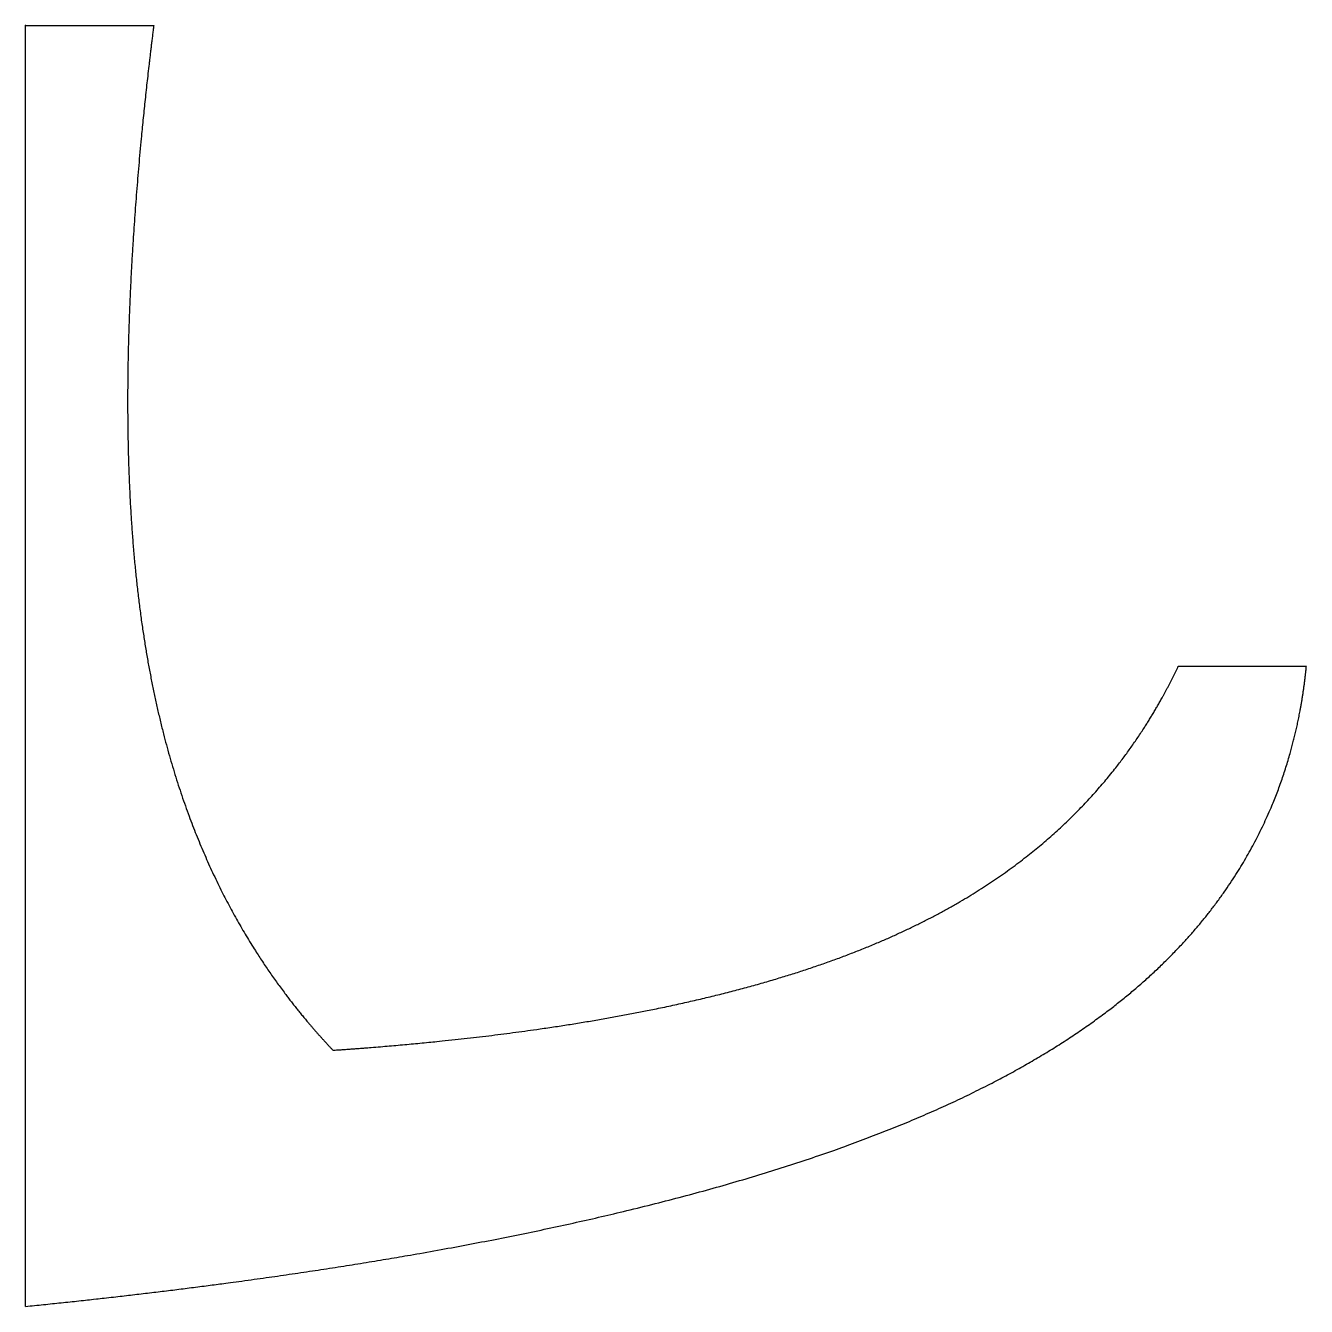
# Model space of a CAD drawing. Header units: millimetres. Extents: x 0 to 5, y -5 to 0.
import ezdxf

# ---------------------------------------------------------------- set-up
doc = ezdxf.new("R2010")
doc.units = ezdxf.units.MM
doc.layers.get('0').update_dxf_attribs({"linetype": 'CONTINUOUS'})

msp = doc.modelspace()

# ---------------------------------------------------------------- linework, layer by layer
for p, q in [((0, -5), (0, 0)), ((0, 0), (0.5, 0)), ((4.5, -2.5), (5, -2.5))]:
    msp.add_line(p, q)
for points in [[(0.5, 0), (0.4859, -0.1124), (0.4601, -0.3344), (0.4285, -0.6592), (0.4007, -1.0758), (0.3917, -1.5668), (0.411, -2.0252), (0.4614, -2.4478), (0.5452, -2.8319), (0.6623, -3.1776), (0.8108, -3.4872), (0.9529, -3.708), (1.0717, -3.8594), (1.1563, -3.9542), (1.2, -4)], [(0, -5), (0.1834, -4.9817), (0.5433, -4.9426), (1.0628, -4.8762), (1.7139, -4.7718), (2.4534, -4.613), (3.1106, -4.4228), (3.6761, -4.1977), (4.1417, -3.9346), (4.5039, -3.6322), (4.7673, -3.2921), (4.9038, -2.9918), (4.967, -2.7516), (4.9919, -2.585), (5, -2.5)], [(1.2, -4), (1.3045, -3.993), (1.5104, -3.977), (1.8094, -3.9472), (2.1883, -3.8956), (2.6266, -3.8101), (3.0261, -3.7015), (3.3828, -3.5674), (3.6938, -3.4061), (3.9591, -3.2176), (4.1815, -3.0035), (4.3275, -2.8132), (4.4202, -2.6604), (4.4746, -2.5542), (4.5, -2.5)]]:
    msp.add_open_spline(points, degree=5)
msp.add_point((0, 0))
msp.add_point((0, 0))
msp.add_point((0, 0))

doc.saveas('drawing.dxf')
